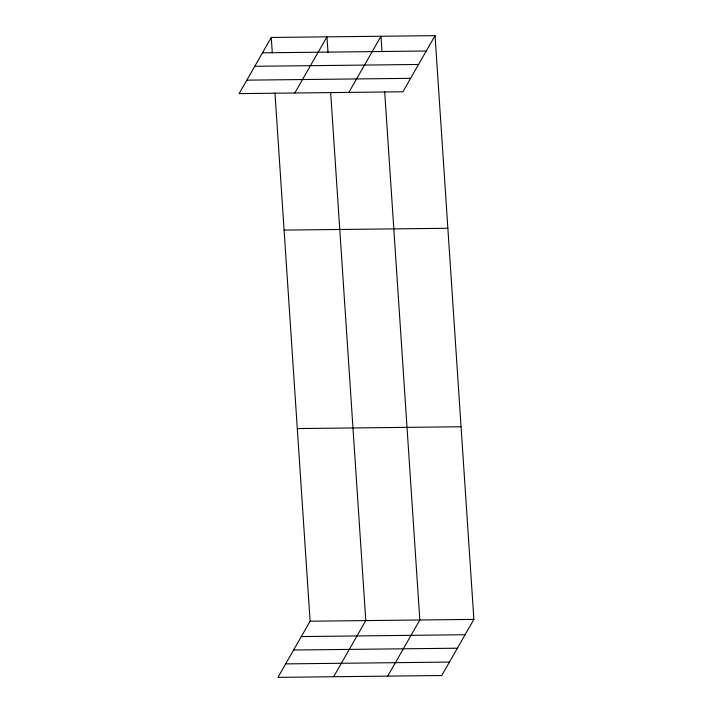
<?xml version="1.0" encoding="UTF-8"?>
<svg xmlns="http://www.w3.org/2000/svg" width="713" height="713" viewBox="0 0 713 713"><rect width="100%" height="100%" fill="white"/><g stroke="black" fill="none" stroke-linecap="round" stroke-linejoin="round"><path stroke-width="1.07" d="M271.27 37.468L239.122 93.617L402.89 91.79L435.046 35.65L271.27 37.468L272.304 52.967M294.799 92.993L326.955 36.853L327.989 52.352M348.844 92.396L381 36.247L382.034 51.746M274.96 92.824L310.11 621.21L277.954 677.35L441.73 675.532L473.878 619.383L435.046 35.65M333.639 676.735L365.787 620.586L330.636 92.209M387.685 676.129L419.832 619.989L384.681 91.603M262.473 52.833L426.249 51.015M254.773 66.291L418.54 64.473M246.832 80.159L410.599 78.332M284.086 230.103L447.862 228.285M297.294 428.575L461.061 426.757M310.11 621.21L473.878 619.383M301.314 636.566L465.081 634.748M293.604 650.024L457.372 648.206M285.663 663.892L449.431 662.074"/></g></svg>
